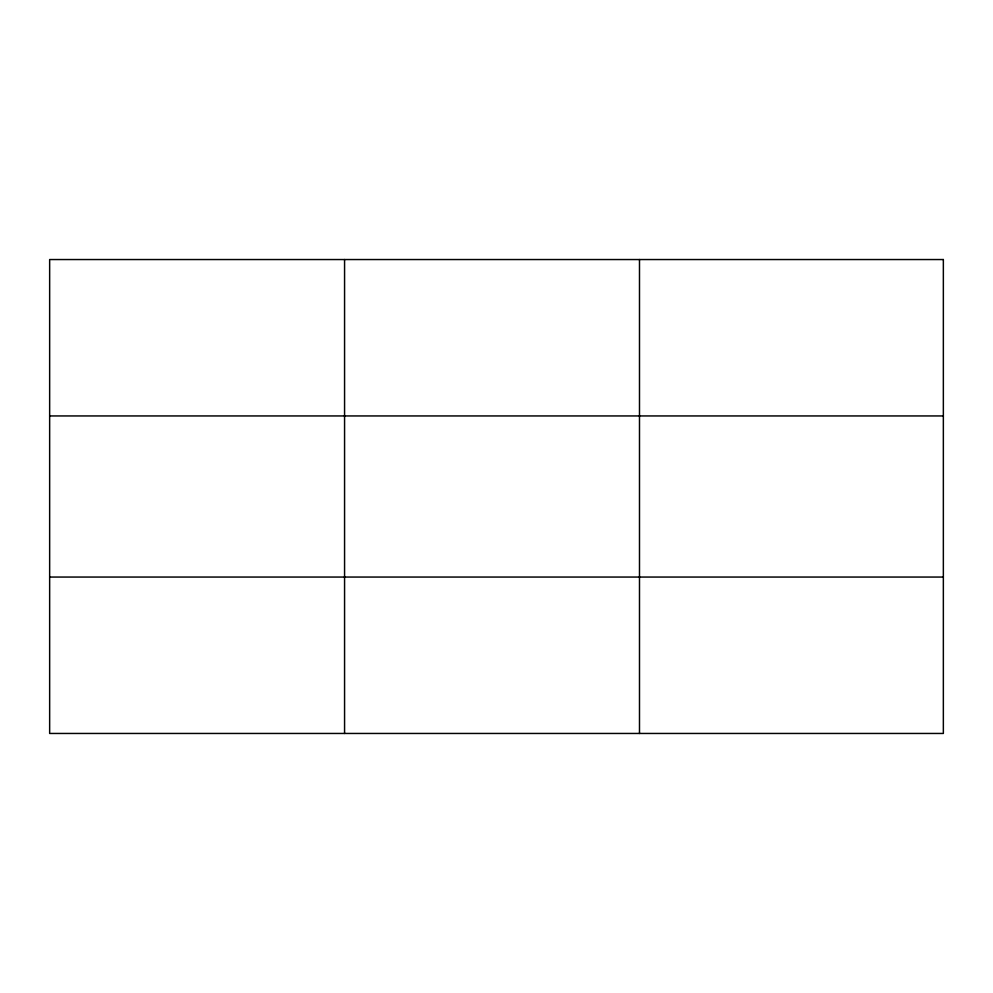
<?xml version="1.0" encoding="UTF-8"?>
<svg xmlns="http://www.w3.org/2000/svg" width="993" height="993" viewBox="0 0 993 993"><rect width="100%" height="100%" fill="white"/><g stroke="black" fill="none" stroke-linecap="round" stroke-linejoin="round"><path stroke-width="1.49" d="M344.571 259.545L344.571 733.455M639.492 259.545L639.492 733.455M49.65 415.943L943.35 415.943M49.65 577.057L943.35 577.057M943.35 259.545L943.35 733.455L49.65 733.455L49.65 259.545L943.35 259.545"/></g></svg>
